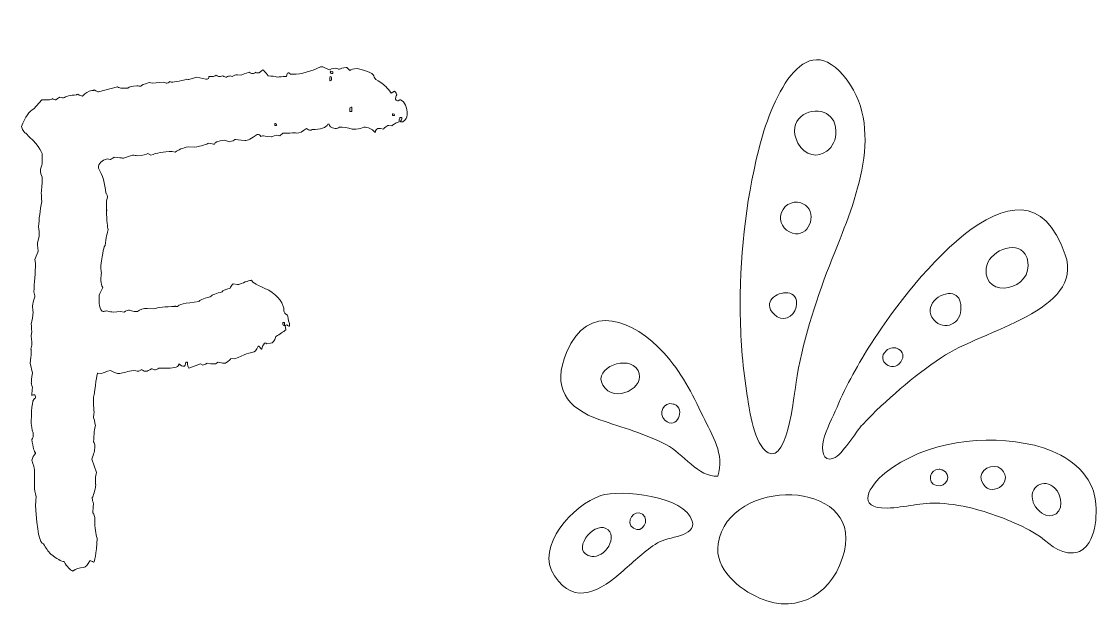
# Model space of a CAD drawing. Header units: inches. Extents: x 1.5 to 13.4, y -15.7 to -0.7.
# Drawn here: x 7.566 to 11.078, y -12.635 to -10.697 of the extents above; entities that cross this region are included whole.
import ezdxf

# ---------------------------------------------------------------- set-up
doc = ezdxf.new("R2010")
doc.units = ezdxf.units.IN
doc.header["$MEASUREMENT"] = 0
doc.layers.add('Layer 1', color=7, linetype='Continuous')

# ---------------------------------------------------------------- blocks, each defined once
blk = doc.blocks.new('block 17')
at = {"layer": 'Layer 1', "lineweight": 0}
for points, knots in [([(8.8015, -10.9524), (8.8015, -10.9524), (8.7995, -10.9524), (8.7995, -10.9524), (8.7995, -10.9524), (8.7935, -10.9563), (8.7935, -10.9563), (8.7935, -10.9563), (8.7915, -10.9563), (8.7915, -10.9563), (8.7876, -10.9543), (8.7856, -10.9524), (8.7856, -10.9504), (8.7856, -10.9504), (8.7856, -10.9484), (8.7856, -10.9484), (8.7856, -10.9447), (8.7869, -10.9407), (8.7895, -10.9364), (8.7866, -10.9285), (8.7839, -10.9245), (8.7816, -10.9245), (8.7816, -10.9245), (8.7716, -10.9305), (8.7716, -10.9305), (8.7594, -10.9139), (8.7481, -10.9026), (8.7378, -10.8966), (8.7232, -10.889), (8.7159, -10.883), (8.7159, -10.8787), (8.7159, -10.8678), (8.6973, -10.8585), (8.6602, -10.8509), (8.6479, -10.8515), (8.64, -10.8535), (8.6363, -10.8568), (8.6303, -10.8502), (8.6264, -10.8469), (8.6244, -10.8469), (8.6128, -10.8486), (8.6055, -10.8505), (8.6025, -10.8529), (8.5988, -10.8529), (8.5948, -10.8515), (8.5905, -10.8489), (8.5793, -10.8509), (8.572, -10.8529), (8.5686, -10.8548), (8.5686, -10.8548), (8.5487, -10.8449), (8.5487, -10.8449), (8.5487, -10.8449), (8.5408, -10.8449), (8.5408, -10.8449), (8.5076, -10.8608), (8.4778, -10.8688), (8.4512, -10.8688), (8.4512, -10.8688), (8.4433, -10.8688), (8.4433, -10.8688), (8.4433, -10.8688), (8.4373, -10.8648), (8.4373, -10.8648), (8.4373, -10.8648), (8.4353, -10.8648), (8.4353, -10.8648), (8.4327, -10.8648), (8.4307, -10.8688), (8.4293, -10.8767), (8.4293, -10.8767), (8.4254, -10.8767), (8.4254, -10.8767), (8.4167, -10.8767), (8.4081, -10.8774), (8.3995, -10.8787), (8.3915, -10.8761), (8.3816, -10.8747), (8.3697, -10.8747), (8.3607, -10.8615), (8.3547, -10.8548), (8.3517, -10.8548), (8.3517, -10.8555), (8.3478, -10.8588), (8.3398, -10.8648), (8.3398, -10.8648), (8.3318, -10.8648), (8.3318, -10.8648), (8.3318, -10.8648), (8.3279, -10.8628), (8.3279, -10.8628), (8.3279, -10.8655), (8.3245, -10.8668), (8.3179, -10.8668), (8.3156, -10.8668), (8.3123, -10.8655), (8.308, -10.8628), (8.3046, -10.8628), (8.296, -10.8661), (8.2821, -10.8727), (8.2821, -10.8727), (8.2702, -10.8708), (8.2702, -10.8708), (8.2702, -10.8708), (8.2682, -10.8708), (8.2682, -10.8708), (8.2642, -10.8708), (8.2589, -10.8727), (8.2522, -10.8767), (8.2496, -10.8754), (8.2476, -10.8747), (8.2463, -10.8747), (8.2426, -10.8747), (8.2386, -10.8761), (8.2343, -10.8787), (8.2307, -10.8787), (8.2267, -10.8774), (8.2224, -10.8747), (8.2154, -10.8761), (8.2114, -10.8767), (8.2104, -10.8767), (8.2081, -10.8767), (8.2048, -10.8754), (8.2005, -10.8727), (8.1962, -10.8754), (8.1922, -10.8767), (8.1886, -10.8767), (8.1886, -10.8767), (8.1766, -10.8767), (8.1766, -10.8767), (8.1766, -10.882), (8.1746, -10.8847), (8.1707, -10.8847), (8.1707, -10.8847), (8.1667, -10.8847), (8.1667, -10.8847), (8.1667, -10.8847), (8.1368, -10.8787), (8.1368, -10.8787), (8.1368, -10.8787), (8.1109, -10.8867), (8.1109, -10.8867), (8.1109, -10.8867), (8.109, -10.8867), (8.109, -10.8867), (8.109, -10.8867), (8.105, -10.8847), (8.105, -10.8847), (8.105, -10.8864), (8.0897, -10.8897), (8.0592, -10.8946), (8.0592, -10.8946), (8.0532, -10.8946), (8.0532, -10.8946), (8.0532, -10.8946), (8.0493, -10.8926), (8.0493, -10.8926), (8.0493, -10.894), (8.0459, -10.896), (8.0393, -10.8986), (8.037, -10.8986), (8.0337, -10.8973), (8.0294, -10.8946), (8.0294, -10.8946), (7.9916, -10.8986), (7.9916, -10.8986), (7.9892, -10.8973), (7.9859, -10.8966), (7.9816, -10.8966), (7.9644, -10.9013), (7.9557, -10.9053), (7.9557, -10.9086), (7.9518, -10.9086), (7.9471, -10.9079), (7.9418, -10.9066), (7.9265, -10.9079), (7.9166, -10.9106), (7.9119, -10.9145), (7.9119, -10.9145), (7.894, -10.9145), (7.894, -10.9145), (7.8884, -10.9145), (7.8831, -10.9132), (7.8781, -10.9106), (7.8781, -10.9106), (7.8164, -10.9265), (7.8164, -10.9265), (7.8151, -10.9265), (7.8105, -10.9245), (7.8025, -10.9205), (7.8025, -10.9218), (7.7998, -10.9225), (7.7945, -10.9225), (7.7836, -10.9242), (7.7736, -10.9301), (7.7647, -10.9404), (7.7607, -10.9404), (7.7554, -10.9384), (7.7488, -10.9344), (7.7461, -10.9344), (7.7448, -10.9351), (7.7448, -10.9364), (7.7236, -10.9378), (7.7096, -10.9411), (7.703, -10.9464), (7.702, -10.9464), (7.698, -10.9457), (7.6911, -10.9444), (7.6894, -10.9444), (7.6848, -10.947), (7.6771, -10.9524), (7.6745, -10.9524), (7.6705, -10.951), (7.6652, -10.9484), (7.6652, -10.951), (7.6605, -10.9524), (7.6513, -10.9524), (7.6513, -10.9524), (7.6314, -10.9524), (7.6314, -10.9524), (7.6314, -10.9524), (7.6055, -10.9822), (7.6055, -10.9822), (7.5909, -10.9885), (7.5776, -11.0077), (7.5657, -11.0399), (7.5703, -11.0545), (7.575, -11.0618), (7.5796, -11.0618), (7.6154, -11.0956), (7.6333, -11.1195), (7.6333, -11.1334), (7.6333, -11.1334), (7.6333, -11.1573), (7.6333, -11.1573), (7.6333, -11.1616), (7.6314, -11.1689), (7.6274, -11.1792), (7.6274, -11.1898), (7.6294, -11.1985), (7.6333, -11.2051), (7.6333, -11.2247), (7.632, -11.2419), (7.6294, -11.2568), (7.6307, -11.2651), (7.6314, -11.2744), (7.6314, -11.2847), (7.626, -11.3142), (7.6227, -11.3414), (7.6214, -11.3663), (7.6227, -11.3775), (7.6234, -11.3868), (7.6234, -11.3941), (7.6234, -11.3974), (7.6214, -11.4061), (7.6174, -11.42), (7.6174, -11.4207), (7.6181, -11.4293), (7.6194, -11.4459), (7.6194, -11.4489), (7.6161, -11.4581), (7.6095, -11.4737), (7.6095, -11.4737), (7.6115, -11.4857), (7.6115, -11.4857), (7.6101, -11.5182), (7.6081, -11.5494), (7.6055, -11.5792), (7.6081, -11.5858), (7.6095, -11.5911), (7.6095, -11.5951), (7.6042, -11.609), (7.6015, -11.619), (7.6015, -11.625), (7.6015, -11.6313), (7.6022, -11.6379), (7.6035, -11.6449), (7.6022, -11.6585), (7.6002, -11.6717), (7.5975, -11.6847), (7.5975, -11.6913), (7.5982, -11.6993), (7.5995, -11.7086), (7.5995, -11.7086), (7.5975, -11.7225), (7.5975, -11.7225), (7.5988, -11.7391), (7.5995, -11.7484), (7.5995, -11.7503), (7.5995, -11.754), (7.5982, -11.7593), (7.5955, -11.7663), (7.5969, -11.7663), (7.5975, -11.7669), (7.5975, -11.7683), (7.5975, -11.7683), (7.5975, -11.7802), (7.5975, -11.7802), (7.5975, -11.7862), (7.5962, -11.7968), (7.5935, -11.812), (7.5935, -11.812), (7.6015, -11.8439), (7.6015, -11.8439), (7.5988, -11.8611), (7.5975, -11.8717), (7.5975, -11.8757), (7.5975, -11.8764), (7.5988, -11.8817), (7.6015, -11.8916), (7.6002, -11.9006), (7.5995, -11.9079), (7.5995, -11.9135), (7.5995, -11.9135), (7.5995, -11.9175), (7.5995, -11.9175), (7.5995, -11.9175), (7.6035, -11.9155), (7.6035, -11.9155), (7.6035, -11.9155), (7.6095, -11.9155), (7.6095, -11.9155), (7.6095, -11.9168), (7.6101, -11.9188), (7.6115, -11.9215), (7.6115, -11.9215), (7.6115, -11.9255), (7.6115, -11.9255), (7.6022, -11.9255), (7.5975, -11.9507), (7.5975, -12.0011), (7.5975, -12.0011), (7.5975, -12.009), (7.5975, -12.009), (7.5975, -12.0163), (7.5995, -12.0263), (7.6035, -12.0389), (7.6035, -12.0389), (7.6035, -12.0488), (7.6035, -12.0488), (7.6035, -12.0525), (7.6022, -12.0565), (7.5995, -12.0608), (7.6028, -12.0863), (7.6068, -12.1009), (7.6115, -12.1046), (7.6115, -12.1046), (7.6115, -12.1066), (7.6115, -12.1066), (7.6052, -12.1129), (7.6012, -12.1202), (7.5995, -12.1284), (7.6048, -12.1437), (7.6075, -12.1537), (7.6075, -12.1583), (7.6075, -12.1583), (7.6075, -12.216), (7.6075, -12.216), (7.6075, -12.223), (7.6095, -12.2336), (7.6134, -12.2478), (7.6121, -12.2644), (7.6115, -12.2731), (7.6115, -12.2737), (7.6115, -12.2737), (7.6115, -12.2757), (7.6115, -12.2757), (7.6161, -12.3593), (7.6247, -12.4011), (7.6373, -12.4011), (7.6446, -12.4147), (7.6526, -12.426), (7.6612, -12.4349), (7.6808, -12.4508), (7.6954, -12.4588), (7.705, -12.4588), (7.7139, -12.4757), (7.7232, -12.4863), (7.7328, -12.4906), (7.7425, -12.4827), (7.7544, -12.4787), (7.7687, -12.4787), (7.7746, -12.477), (7.7813, -12.4697), (7.7886, -12.4568), (7.7922, -12.4568), (7.7962, -12.4581), (7.8005, -12.4608), (7.8048, -12.4608), (7.8088, -12.4349), (7.8124, -12.3832), (7.8071, -12.3696), (7.8045, -12.349), (7.8045, -12.3215), (7.8045, -12.3215), (7.8045, -12.3155), (7.8045, -12.3155), (7.8045, -12.3115), (7.8025, -12.3062), (7.7985, -12.2996), (7.7985, -12.2923), (7.7992, -12.283), (7.8005, -12.2717), (7.7979, -12.2631), (7.7965, -12.2571), (7.7965, -12.2538), (7.7965, -12.2538), (7.7965, -12.2498), (7.7965, -12.2498), (7.8002, -12.2442), (7.8042, -12.2303), (7.8085, -12.208), (7.8071, -12.208), (7.8065, -12.2074), (7.8065, -12.2061), (7.8065, -12.2061), (7.8065, -12.1901), (7.8065, -12.1901), (7.8065, -12.1809), (7.8078, -12.1736), (7.8105, -12.1682), (7.8105, -12.1682), (7.7945, -12.1245), (7.7945, -12.1245), (7.8012, -12.1089), (7.8045, -12.0956), (7.8045, -12.0847), (7.8045, -12.0847), (7.8045, -12.0807), (7.8045, -12.0807), (7.8045, -12.077), (7.8032, -12.0731), (7.8005, -12.0688), (7.8018, -12.0422), (7.8038, -12.0243), (7.8065, -12.015), (7.8065, -12.0127), (7.8045, -12.0041), (7.8005, -11.9891), (7.8005, -11.9835), (7.8012, -11.9782), (7.8025, -11.9732), (7.8012, -11.9616), (7.8005, -11.9517), (7.8005, -11.9434), (7.8005, -11.9434), (7.8005, -11.9235), (7.8005, -11.9235), (7.8005, -11.9182), (7.8012, -11.9155), (7.8025, -11.9155), (7.8081, -11.8678), (7.8121, -11.8439), (7.8144, -11.8439), (7.8144, -11.8439), (7.8264, -11.8459), (7.8264, -11.8459), (7.832, -11.8422), (7.842, -11.8389), (7.8562, -11.8359), (7.8675, -11.8426), (7.8768, -11.8459), (7.8841, -11.8459), (7.8841, -11.8459), (7.8861, -11.8459), (7.8861, -11.8459), (7.8967, -11.8422), (7.9119, -11.8389), (7.9318, -11.8359), (7.9415, -11.8372), (7.9468, -11.8379), (7.9478, -11.8379), (7.9478, -11.8379), (7.9577, -11.8319), (7.9577, -11.8319), (7.9577, -11.8333), (7.9604, -11.8353), (7.9657, -11.8379), (7.9657, -11.8379), (7.9717, -11.8379), (7.9717, -11.8379), (7.9756, -11.8379), (7.9816, -11.8353), (7.9896, -11.8299), (7.9919, -11.8299), (7.9952, -11.8313), (7.9995, -11.8339), (8.0038, -11.8339), (8.0085, -11.8319), (8.0134, -11.828), (8.0134, -11.828), (8.0413, -11.828), (8.0413, -11.828), (8.0665, -11.828), (8.0791, -11.8233), (8.0791, -11.814), (8.0851, -11.8193), (8.0904, -11.822), (8.095, -11.822), (8.098, -11.822), (8.1, -11.8173), (8.101, -11.8081), (8.101, -11.8081), (8.107, -11.8081), (8.107, -11.8081), (8.107, -11.8081), (8.107, -11.812), (8.107, -11.812), (8.107, -11.8177), (8.1083, -11.823), (8.1109, -11.828), (8.1109, -11.828), (8.1488, -11.814), (8.1488, -11.814), (8.1488, -11.814), (8.1567, -11.818), (8.1567, -11.818), (8.1594, -11.818), (8.164, -11.816), (8.1707, -11.812), (8.1707, -11.812), (8.1826, -11.814), (8.1826, -11.814), (8.1826, -11.814), (8.1985, -11.814), (8.1985, -11.814), (8.1985, -11.814), (8.2065, -11.8081), (8.2065, -11.8081), (8.2158, -11.8107), (8.2211, -11.812), (8.2224, -11.812), (8.2224, -11.812), (8.2303, -11.812), (8.2303, -11.812), (8.2423, -11.8044), (8.2483, -11.7991), (8.2483, -11.7961), (8.2483, -11.7961), (8.2602, -11.7981), (8.2602, -11.7981), (8.293, -11.7835), (8.3129, -11.7762), (8.3199, -11.7762), (8.3259, -11.7762), (8.3318, -11.7696), (8.3378, -11.7563), (8.3378, -11.7563), (8.3398, -11.7563), (8.3398, -11.7563), (8.3398, -11.7563), (8.3478, -11.7663), (8.3478, -11.7663), (8.3478, -11.7663), (8.3497, -11.7663), (8.3497, -11.7663), (8.3497, -11.7603), (8.3524, -11.7537), (8.3577, -11.7464), (8.3607, -11.7464), (8.3633, -11.747), (8.3657, -11.7484), (8.3657, -11.7484), (8.3776, -11.7464), (8.3776, -11.7464), (8.3846, -11.7464), (8.3905, -11.7391), (8.3955, -11.7245), (8.4081, -11.7169), (8.4187, -11.7096), (8.4274, -11.7026), (8.4274, -11.7026), (8.4254, -11.6887), (8.4254, -11.6887), (8.4267, -11.6887), (8.4287, -11.688), (8.4313, -11.6867), (8.4313, -11.688), (8.4333, -11.6893), (8.4373, -11.6906), (8.4373, -11.6906), (8.4393, -11.6906), (8.4393, -11.6906), (8.4393, -11.6906), (8.4393, -11.6827), (8.4393, -11.6827), (8.4353, -11.6697), (8.4333, -11.6605), (8.4333, -11.6548), (8.4254, -11.6505), (8.4214, -11.6459), (8.4214, -11.6409), (8.4214, -11.6174), (8.4048, -11.5948), (8.3716, -11.5732), (8.3361, -11.5586), (8.3176, -11.548), (8.3159, -11.5414), (8.31, -11.5414), (8.296, -11.546), (8.2741, -11.5553), (8.2741, -11.5553), (8.2702, -11.5553), (8.2702, -11.5553), (8.2702, -11.5553), (8.2562, -11.5533), (8.2562, -11.5533), (8.2496, -11.559), (8.2463, -11.5636), (8.2463, -11.5673), (8.229, -11.5712), (8.2204, -11.5752), (8.2204, -11.5792), (8.2012, -11.5832), (8.1879, -11.5885), (8.1806, -11.5951), (8.1567, -11.6018), (8.1448, -11.6071), (8.1448, -11.611), (8.0983, -11.6157), (8.0751, -11.621), (8.0751, -11.627), (8.0751, -11.627), (8.0692, -11.627), (8.0692, -11.627), (8.0692, -11.627), (8.0652, -11.625), (8.0652, -11.625), (8.0652, -11.625), (8.0652, -11.627), (8.0652, -11.627), (8.0353, -11.627), (8.0121, -11.6296), (7.9955, -11.6349), (7.9955, -11.6349), (7.9756, -11.6329), (7.9756, -11.6329), (7.9627, -11.6329), (7.9521, -11.6363), (7.9438, -11.6429), (7.9438, -11.6429), (7.9358, -11.6429), (7.9358, -11.6429), (7.9325, -11.6429), (7.9265, -11.6416), (7.9179, -11.6389), (7.9133, -11.6389), (7.9073, -11.6409), (7.9, -11.6449), (7.9, -11.6449), (7.8881, -11.6429), (7.8881, -11.6429), (7.8881, -11.6429), (7.8642, -11.6449), (7.8642, -11.6449), (7.8592, -11.6449), (7.8526, -11.6436), (7.8443, -11.6409), (7.8373, -11.6422), (7.8333, -11.6429), (7.8323, -11.6429), (7.8231, -11.6429), (7.8184, -11.627), (7.8184, -11.5951), (7.8184, -11.5951), (7.8184, -11.5931), (7.8184, -11.5931), (7.8184, -11.5905), (7.8224, -11.5812), (7.8304, -11.5653), (7.8267, -11.5583), (7.8247, -11.551), (7.8244, -11.5434), (7.8244, -11.5434), (7.8244, -11.5374), (7.8244, -11.5374), (7.8244, -11.5311), (7.825, -11.5245), (7.8264, -11.5175), (7.825, -11.5125), (7.8244, -11.5066), (7.8244, -11.4996), (7.8244, -11.4996), (7.8244, -11.4936), (7.8244, -11.4936), (7.83, -11.4499), (7.8347, -11.428), (7.8383, -11.428), (7.8416, -11.4031), (7.8449, -11.3859), (7.8483, -11.3762), (7.8456, -11.3683), (7.8436, -11.3477), (7.8423, -11.3145), (7.8436, -11.3145), (7.8443, -11.3139), (7.8443, -11.3125), (7.843, -11.3125), (7.8423, -11.3119), (7.8423, -11.3106), (7.8423, -11.3106), (7.8423, -11.3046), (7.8423, -11.3046), (7.8423, -11.2873), (7.8436, -11.2754), (7.8463, -11.2688), (7.8436, -11.2608), (7.8416, -11.2568), (7.8403, -11.2568), (7.8383, -11.2257), (7.8304, -11.1985), (7.8164, -11.1752), (7.8164, -11.1597), (7.8264, -11.1497), (7.8463, -11.1454), (7.8463, -11.1454), (7.8542, -11.1474), (7.8542, -11.1474), (7.8559, -11.1474), (7.8605, -11.1447), (7.8682, -11.1394), (7.8834, -11.1407), (7.892, -11.1421), (7.894, -11.1434), (7.8974, -11.1434), (7.9086, -11.1401), (7.9279, -11.1334), (7.9335, -11.1334), (7.9388, -11.1341), (7.9438, -11.1354), (7.962, -11.1338), (7.9733, -11.1311), (7.9776, -11.1275), (7.9776, -11.1275), (7.9876, -11.1334), (7.9876, -11.1334), (8.0051, -11.1255), (8.0284, -11.1215), (8.0572, -11.1215), (8.0572, -11.1215), (8.0672, -11.1235), (8.0672, -11.1235), (8.0768, -11.1155), (8.0907, -11.1096), (8.109, -11.1056), (8.109, -11.1056), (8.1289, -11.1076), (8.1289, -11.1076), (8.1537, -11.1029), (8.1697, -11.0983), (8.1766, -11.0936), (8.1852, -11.0963), (8.1912, -11.0976), (8.1945, -11.0976), (8.1945, -11.091), (8.2058, -11.0864), (8.2284, -11.0837), (8.2284, -11.0837), (8.2423, -11.0897), (8.2423, -11.0897), (8.2542, -11.0873), (8.2602, -11.0847), (8.2602, -11.0817), (8.2648, -11.0817), (8.2761, -11.083), (8.294, -11.0857), (8.3027, -11.0857), (8.3159, -11.079), (8.3338, -11.0658), (8.3405, -11.0658), (8.3444, -11.0678), (8.3458, -11.0718), (8.3471, -11.0718), (8.3491, -11.0711), (8.3517, -11.0698), (8.3544, -11.0698), (8.3637, -11.0711), (8.3796, -11.0737), (8.3803, -11.0737), (8.3862, -11.0718), (8.3975, -11.0678), (8.3975, -11.0678), (8.4075, -11.0698), (8.4075, -11.0698), (8.4075, -11.0698), (8.4174, -11.0618), (8.4174, -11.0618), (8.4174, -11.0618), (8.4274, -11.0618), (8.4274, -11.0618), (8.435, -11.0618), (8.4456, -11.0611), (8.4592, -11.0598), (8.4592, -11.0598), (8.4632, -11.0618), (8.4632, -11.0618), (8.4711, -11.0618), (8.4818, -11.0565), (8.495, -11.0459), (8.5, -11.0499), (8.504, -11.0519), (8.507, -11.0519), (8.5109, -11.0519), (8.5129, -11.0512), (8.5129, -11.0499), (8.5414, -11.0499), (8.5587, -11.0439), (8.5647, -11.032), (8.5647, -11.032), (8.5686, -11.032), (8.5686, -11.032), (8.5686, -11.0386), (8.5753, -11.0432), (8.5886, -11.0459), (8.5886, -11.0459), (8.5905, -11.0459), (8.5905, -11.0459), (8.5942, -11.0459), (8.5982, -11.0446), (8.6025, -11.0419), (8.6144, -11.0419), (8.6284, -11.0439), (8.6443, -11.0479), (8.6443, -11.0479), (8.6562, -11.0479), (8.6562, -11.0479), (8.6672, -11.0479), (8.6758, -11.0459), (8.6821, -11.0419), (8.6957, -11.0419), (8.7076, -11.0472), (8.7179, -11.0578), (8.7179, -11.0578), (8.7199, -11.0578), (8.7199, -11.0578), (8.7199, -11.0525), (8.7225, -11.0485), (8.7279, -11.0459), (8.7279, -11.0459), (8.7358, -11.0459), (8.7358, -11.0459), (8.7358, -11.0459), (8.7458, -11.0479), (8.7458, -11.0479), (8.7461, -11.0469), (8.7507, -11.0429), (8.7597, -11.0359), (8.7597, -11.0359), (8.7637, -11.0359), (8.7637, -11.0359), (8.7637, -11.0359), (8.7736, -11.0379), (8.7736, -11.0379), (8.7746, -11.0343), (8.7826, -11.0296), (8.7975, -11.024), (8.7975, -11.024), (8.7975, -11.018), (8.7975, -11.018), (8.7988, -11.0134), (8.7995, -11.0107), (8.7995, -11.0101), (8.7995, -11.0101), (8.8055, -11.0101), (8.8055, -11.0101), (8.8055, -11.0101), (8.8055, -11.016), (8.8055, -11.016), (8.8055, -11.0167), (8.8041, -11.0187), (8.8015, -11.022), (8.8015, -11.022), (8.8015, -11.024), (8.8015, -11.024), (8.8015, -11.024), (8.8094, -11.024), (8.8094, -11.024), (8.8187, -11.0174), (8.8234, -11.0101), (8.8234, -11.0021), (8.8234, -10.9762), (8.8161, -10.9596), (8.8015, -10.9524)], [0, 0, 0, 0, 1, 1, 1, 2, 2, 2, 3, 3, 3, 4, 4, 4, 5, 5, 5, 6, 6, 6, 7, 7, 7, 8, 8, 8, 9, 9, 9, 10, 10, 10, 11, 11, 11, 12, 12, 12, 13, 13, 13, 14, 14, 14, 15, 15, 15, 16, 16, 16, 17, 17, 17, 18, 18, 18, 19, 19, 19, 20, 20, 20, 21, 21, 21, 22, 22, 22, 23, 23, 23, 24, 24, 24, 25, 25, 25, 26, 26, 26, 27, 27, 27, 28, 28, 28, 29, 29, 29, 30, 30, 30, 31, 31, 31, 32, 32, 32, 33, 33, 33, 34, 34, 34, 35, 35, 35, 36, 36, 36, 37, 37, 37, 38, 38, 38, 39, 39, 39, 40, 40, 40, 41, 41, 41, 42, 42, 42, 43, 43, 43, 44, 44, 44, 45, 45, 45, 46, 46, 46, 47, 47, 47, 48, 48, 48, 49, 49, 49, 50, 50, 50, 51, 51, 51, 52, 52, 52, 53, 53, 53, 54, 54, 54, 55, 55, 55, 56, 56, 56, 57, 57, 57, 58, 58, 58, 59, 59, 59, 60, 60, 60, 61, 61, 61, 62, 62, 62, 63, 63, 63, 64, 64, 64, 65, 65, 65, 66, 66, 66, 67, 67, 67, 68, 68, 68, 69, 69, 69, 70, 70, 70, 71, 71, 71, 72, 72, 72, 73, 73, 73, 74, 74, 74, 75, 75, 75, 76, 76, 76, 77, 77, 77, 78, 78, 78, 79, 79, 79, 80, 80, 80, 81, 81, 81, 82, 82, 82, 83, 83, 83, 84, 84, 84, 85, 85, 85, 86, 86, 86, 87, 87, 87, 88, 88, 88, 89, 89, 89, 90, 90, 90, 91, 91, 91, 92, 92, 92, 93, 93, 93, 94, 94, 94, 95, 95, 95, 96, 96, 96, 97, 97, 97, 98, 98, 98, 99, 99, 99, 100, 100, 100, 101, 101, 101, 102, 102, 102, 103, 103, 103, 104, 104, 104, 105, 105, 105, 106, 106, 106, 107, 107, 107, 108, 108, 108, 109, 109, 109, 110, 110, 110, 111, 111, 111, 112, 112, 112, 113, 113, 113, 114, 114, 114, 115, 115, 115, 116, 116, 116, 117, 117, 117, 118, 118, 118, 119, 119, 119, 120, 120, 120, 121, 121, 121, 122, 122, 122, 123, 123, 123, 124, 124, 124, 125, 125, 125, 126, 126, 126, 127, 127, 127, 128, 128, 128, 129, 129, 129, 130, 130, 130, 131, 131, 131, 132, 132, 132, 133, 133, 133, 134, 134, 134, 135, 135, 135, 136, 136, 136, 137, 137, 137, 138, 138, 138, 139, 139, 139, 140, 140, 140, 141, 141, 141, 142, 142, 142, 143, 143, 143, 144, 144, 144, 145, 145, 145, 146, 146, 146, 147, 147, 147, 148, 148, 148, 149, 149, 149, 150, 150, 150, 151, 151, 151, 152, 152, 152, 153, 153, 153, 154, 154, 154, 155, 155, 155, 156, 156, 156, 157, 157, 157, 158, 158, 158, 159, 159, 159, 160, 160, 160, 161, 161, 161, 162, 162, 162, 163, 163, 163, 164, 164, 164, 165, 165, 165, 166, 166, 166, 167, 167, 167, 168, 168, 168, 169, 169, 169, 170, 170, 170, 171, 171, 171, 172, 172, 172, 173, 173, 173, 174, 174, 174, 175, 175, 175, 176, 176, 176, 177, 177, 177, 178, 178, 178, 179, 179, 179, 180, 180, 180, 181, 181, 181, 182, 182, 182, 183, 183, 183, 184, 184, 184, 185, 185, 185, 186, 186, 186, 187, 187, 187, 188, 188, 188, 189, 189, 189, 190, 190, 190, 191, 191, 191, 192, 192, 192, 193, 193, 193, 194, 194, 194, 195, 195, 195, 196, 196, 196, 197, 197, 197, 198, 198, 198, 199, 199, 199, 200, 200, 200, 201, 201, 201, 202, 202, 202, 203, 203, 203, 204, 204, 204, 205, 205, 205, 206, 206, 206, 207, 207, 207, 208, 208, 208, 209, 209, 209, 210, 210, 210, 211, 211, 211, 212, 212, 212, 213, 213, 213, 214, 214, 214, 215, 215, 215, 216, 216, 216, 217, 217, 217, 218, 218, 218, 219, 219, 219, 220, 220, 220, 221, 221, 221, 222, 222, 222, 223, 223, 223, 224, 224, 224, 225, 225, 225, 226, 226, 226, 227, 227, 227, 228, 228, 228, 229, 229, 229, 230, 230, 230, 231, 231, 231, 232, 232, 232, 233, 233, 233, 234, 234, 234, 235, 235, 235, 236, 236, 236, 237, 237, 237, 238, 238, 238, 239, 239, 239, 240, 240, 240, 241, 241, 241, 242, 242, 242, 243, 243, 243, 244, 244, 244, 245, 245, 245, 246, 246, 246, 247, 247, 247, 248, 248, 248, 249, 249, 249, 250, 250, 250, 251, 251, 251, 252, 252, 252, 253, 253, 253, 254, 254, 254, 255, 255, 255, 256, 256, 256, 257, 257, 257, 258, 258, 258, 259, 259, 259, 260, 260, 260, 261, 261, 261, 262, 262, 262, 263, 263, 263, 264, 264, 264, 265, 265, 265, 266, 266, 266, 267, 267, 267, 268, 268, 268, 269, 269, 269, 270, 270, 270, 271, 271, 271, 272, 272, 272, 273, 273, 273, 274, 274, 274, 275, 275, 275, 276, 276, 276, 277, 277, 277, 278, 278, 278, 279, 279, 279, 280, 280, 280, 281, 281, 281, 282, 282, 282, 283, 283, 283, 284, 284, 284, 285, 285, 285, 286, 286, 286, 287, 287, 287, 288, 288, 288, 289, 289, 289, 290, 290, 290, 291, 291, 291, 292, 292, 292, 293, 293, 293, 294, 294, 294, 294]), ([(8.5766, -10.8867), (8.5766, -10.8893), (8.5753, -10.8907), (8.5726, -10.8907), (8.5726, -10.8907), (8.5706, -10.8907), (8.5706, -10.8907), (8.5706, -10.8907), (8.5706, -10.8807), (8.5706, -10.8807), (8.5706, -10.8807), (8.5726, -10.8767), (8.5726, -10.8767), (8.5753, -10.8767), (8.5766, -10.8781), (8.5766, -10.8807), (8.5766, -10.8807), (8.5766, -10.8867), (8.5766, -10.8867)], [0, 0, 0, 0, 1, 1, 1, 2, 2, 2, 3, 3, 3, 4, 4, 4, 5, 5, 5, 6, 6, 6, 6]), ([(8.5806, -10.8668), (8.5806, -10.8668), (8.5766, -10.8668), (8.5766, -10.8668), (8.5743, -10.8668), (8.573, -10.8655), (8.5726, -10.8628), (8.5726, -10.8628), (8.5746, -10.8588), (8.5746, -10.8588), (8.5773, -10.8601), (8.5793, -10.8608), (8.5806, -10.8608), (8.5806, -10.8608), (8.5806, -10.8668), (8.5806, -10.8668)], [0, 0, 0, 0, 1, 1, 1, 2, 2, 2, 3, 3, 3, 4, 4, 4, 5, 5, 5, 5]), ([(8.6423, -10.9902), (8.6423, -10.9902), (8.6363, -10.9902), (8.6363, -10.9902), (8.6363, -10.9902), (8.6363, -10.9802), (8.6363, -10.9802), (8.6363, -10.9779), (8.6376, -10.9766), (8.6403, -10.9762), (8.6403, -10.9762), (8.6423, -10.9762), (8.6423, -10.9762), (8.6423, -10.9762), (8.6423, -10.9902), (8.6423, -10.9902)], [0, 0, 0, 0, 1, 1, 1, 2, 2, 2, 3, 3, 3, 4, 4, 4, 5, 5, 5, 5]), ([(8.7816, -11.0041), (8.7816, -11.0041), (8.7756, -11.0041), (8.7756, -11.0041), (8.7756, -11.0041), (8.7756, -10.9981), (8.7756, -10.9981), (8.7756, -10.9981), (8.7776, -10.9981), (8.7776, -10.9981), (8.7802, -10.9981), (8.7816, -10.9995), (8.7816, -11.0021), (8.7816, -11.0021), (8.7816, -11.0041), (8.7816, -11.0041)], [0, 0, 0, 0, 1, 1, 1, 2, 2, 2, 3, 3, 3, 4, 4, 4, 5, 5, 5, 5]), ([(8.3975, -11.0359), (8.3975, -11.0359), (8.3915, -11.0359), (8.3915, -11.0359), (8.3915, -11.0359), (8.3915, -11.03), (8.3915, -11.03), (8.3915, -11.03), (8.3935, -11.03), (8.3935, -11.03), (8.3962, -11.03), (8.3975, -11.0313), (8.3975, -11.0339), (8.3975, -11.0339), (8.3975, -11.0359), (8.3975, -11.0359)], [0, 0, 0, 0, 1, 1, 1, 2, 2, 2, 3, 3, 3, 4, 4, 4, 5, 5, 5, 5]), ([(8.4174, -11.6787), (8.4174, -11.6787), (8.4234, -11.6787), (8.4234, -11.6787), (8.4234, -11.6787), (8.4234, -11.6887), (8.4234, -11.6887), (8.4234, -11.6887), (8.4214, -11.6887), (8.4214, -11.6887), (8.4191, -11.6887), (8.4177, -11.6873), (8.4174, -11.6847), (8.4174, -11.6847), (8.4174, -11.6787), (8.4174, -11.6787)], [0, 0, 0, 0, 1, 1, 1, 2, 2, 2, 3, 3, 3, 4, 4, 4, 5, 5, 5, 5])]:
    blk.add_open_spline(points, degree=3, knots=knots, dxfattribs=at)
blk = doc.blocks.new('block 23')
at = {"layer": 'Layer 1', "lineweight": 0}
for points, knots in [([(10.3882, -12.2846), (10.4468, -12.2831), (10.5004, -12.2652), (10.5603, -12.2687), (10.5988, -12.2709), (10.6432, -12.2781), (10.6804, -12.2888), (10.7433, -12.3068), (10.8188, -12.3349), (10.8746, -12.3693), (10.9118, -12.3922), (10.9455, -12.436), (10.9959, -12.4308), (11.0146, -12.4288), (11.0292, -12.4196), (11.0403, -12.4059), (11.0776, -12.3599), (11.0751, -12.263), (11.0581, -12.2204), (11.027, -12.1425), (10.9465, -12.0984), (10.8686, -12.0797), (10.7097, -12.0416), (10.5115, -12.0663), (10.3813, -12.1705), (10.3298, -12.2117), (10.2843, -12.2874), (10.3882, -12.2846)], [0, 0, 0, 0, 1, 1, 1, 2, 2, 2, 3, 3, 3, 4, 4, 4, 5, 5, 5, 6, 6, 6, 7, 7, 7, 8, 8, 8, 9, 9, 9, 9]), ([(10.7597, -12.1564), (10.7603, -12.1569), (10.7609, -12.1574), (10.7614, -12.158), (10.8058, -12.2023), (10.7202, -12.2587), (10.6962, -12.1954), (10.6831, -12.1608), (10.7346, -12.1348), (10.7597, -12.1564)], [0, 0, 0, 0, 1, 1, 1, 2, 2, 2, 3, 3, 3, 3]), ([(10.5576, -12.1579), (10.5609, -12.158), (10.5644, -12.1587), (10.568, -12.1602), (10.6018, -12.1742), (10.5837, -12.2201), (10.5495, -12.211), (10.5146, -12.2018), (10.5296, -12.1569), (10.5576, -12.1579)], [0, 0, 0, 0, 1, 1, 1, 2, 2, 2, 3, 3, 3, 3]), ([(10.9356, -12.2194), (10.9591, -12.2427), (10.9673, -12.2985), (10.9263, -12.3085), (10.9033, -12.3141), (10.879, -12.2944), (10.8679, -12.2728), (10.8665, -12.2699), (10.8653, -12.267), (10.8643, -12.2642), (10.8476, -12.2146), (10.9005, -12.1845), (10.9356, -12.2194)], [0, 0, 0, 0, 1, 1, 1, 2, 2, 2, 3, 3, 3, 4, 4, 4, 4])]:
    blk.add_open_spline(points, degree=3, knots=knots, dxfattribs=at)
blk = doc.blocks.new('block 24')
at = {"layer": 'Layer 1', "lineweight": 0}
for points, knots in [([(10.5656, -11.7934), (10.7017, -11.7012), (11.0321, -11.642), (10.9694, -11.4583), (10.8323, -11.0567), (10.4358, -11.59), (10.3371, -11.7469), (10.2952, -11.8135), (10.2557, -11.8826), (10.225, -11.9551), (10.2106, -11.9889), (10.1891, -12.028), (10.1811, -12.0632), (10.1744, -12.0931), (10.1761, -12.1357), (10.2137, -12.1218), (10.2438, -12.1106), (10.2858, -12.0355), (10.3087, -12.0114), (10.3862, -11.9298), (10.4724, -11.8566), (10.5656, -11.7934)], [0, 0, 0, 0, 1, 1, 1, 2, 2, 2, 3, 3, 3, 4, 4, 4, 5, 5, 5, 6, 6, 6, 7, 7, 7, 7]), ([(10.7114, -11.5032), (10.7163, -11.4474), (10.8082, -11.4082), (10.8387, -11.4564), (10.8419, -11.4616), (10.8445, -11.4677), (10.8462, -11.4749), (10.8693, -11.5741), (10.7022, -11.6068), (10.7114, -11.5032)], [0, 0, 0, 0, 1, 1, 1, 2, 2, 2, 3, 3, 3, 3]), ([(10.6094, -11.5886), (10.6224, -11.5951), (10.6311, -11.6106), (10.629, -11.6386), (10.6252, -11.691), (10.5646, -11.7088), (10.5347, -11.6622), (10.5069, -11.6184), (10.5741, -11.5707), (10.6094, -11.5886)], [0, 0, 0, 0, 1, 1, 1, 2, 2, 2, 3, 3, 3, 3]), ([(10.3851, -11.7715), (10.3983, -11.7593), (10.4147, -11.7591), (10.426, -11.7656), (10.4392, -11.7732), (10.4457, -11.7899), (10.433, -11.8078), (10.4068, -11.845), (10.35, -11.8038), (10.3851, -11.7715)], [0, 0, 0, 0, 1, 1, 1, 2, 2, 2, 3, 3, 3, 3])]:
    blk.add_open_spline(points, degree=3, knots=knots, dxfattribs=at)
blk = doc.blocks.new('block 25')
at = {"layer": 'Layer 1', "lineweight": 0}
for points, knots in [([(10.0005, -12.104), (10.0665, -12.1431), (10.0887, -11.8851), (10.0949, -11.852), (10.1193, -11.7211), (10.1598, -11.5943), (10.2091, -11.4707), (10.2746, -11.3069), (10.385, -11.0585), (10.2581, -10.8884), (10.1153, -10.6972), (10.0069, -10.9643), (9.9696, -11.1147), (9.926, -11.2906), (9.9067, -11.4734), (9.9096, -11.6546), (9.911, -11.743), (9.918, -11.8314), (9.9324, -11.9187), (9.9402, -11.9661), (9.9541, -12.0765), (10.0005, -12.104)], [0, 0, 0, 0, 1, 1, 1, 2, 2, 2, 3, 3, 3, 4, 4, 4, 5, 5, 5, 6, 6, 6, 7, 7, 7, 7]), ([(10.1831, -10.9939), (10.2039, -11.0021), (10.2201, -11.0214), (10.2216, -11.0538), (10.223, -11.0832), (10.2101, -11.1067), (10.1917, -11.1203), (10.163, -11.1412), (10.1209, -11.1379), (10.0977, -11.0939), (10.0577, -11.0179), (10.1333, -10.9743), (10.1831, -10.9939)], [0, 0, 0, 0, 1, 1, 1, 2, 2, 2, 3, 3, 3, 4, 4, 4, 4]), ([(10.0436, -11.3207), (10.0555, -11.29), (10.0906, -11.2766), (10.118, -11.2936), (10.1194, -11.2944), (10.1208, -11.2954), (10.1221, -11.2964), (10.1619, -11.3265), (10.1316, -11.4044), (10.08, -11.3876), (10.0512, -11.3782), (10.0322, -11.3502), (10.0436, -11.3207)], [0, 0, 0, 0, 1, 1, 1, 2, 2, 2, 3, 3, 3, 4, 4, 4, 4]), ([(10.0641, -11.5824), (10.0836, -11.5845), (10.0987, -11.5982), (10.0918, -11.6286), (10.0839, -11.6637), (10.046, -11.6786), (10.0196, -11.6523), (9.9794, -11.6123), (10.0289, -11.5785), (10.0641, -11.5824)], [0, 0, 0, 0, 1, 1, 1, 2, 2, 2, 3, 3, 3, 3])]:
    blk.add_open_spline(points, degree=3, knots=knots, dxfattribs=at)
blk = doc.blocks.new('block 26')
at = {"layer": 'Layer 1', "lineweight": 0}
for points, knots in [([(9.7882, -11.9856), (9.7519, -11.9097), (9.7175, -11.8406), (9.6596, -11.7774), (9.5626, -11.6713), (9.4134, -11.6091), (9.3429, -11.7765), (9.2948, -11.8909), (9.3419, -11.9588), (9.4517, -11.9965), (9.5247, -12.0217), (9.6001, -12.0425), (9.669, -12.078), (9.7216, -12.1052), (9.7736, -12.1857), (9.8364, -12.1805), (9.8595, -12.1082), (9.8175, -12.0469), (9.7882, -11.9856)], [0, 0, 0, 0, 1, 1, 1, 2, 2, 2, 3, 3, 3, 4, 4, 4, 5, 5, 5, 6, 6, 6, 6]), ([(9.4688, -11.8936), (9.4165, -11.8367), (9.5299, -11.7848), (9.5687, -11.8262), (9.6169, -11.8777), (9.5149, -11.9439), (9.4688, -11.8936)], [0, 0, 0, 0, 1, 1, 1, 2, 2, 2, 2]), ([(9.6634, -11.9974), (9.64, -11.9765), (9.6592, -11.936), (9.691, -11.945), (9.6919, -11.9452), (9.6927, -11.9455), (9.6935, -11.9458), (9.7326, -11.9601), (9.7035, -12.0334), (9.6634, -11.9974)], [0, 0, 0, 0, 1, 1, 1, 2, 2, 2, 3, 3, 3, 3])]:
    blk.add_open_spline(points, degree=3, knots=knots, dxfattribs=at)
blk = doc.blocks.new('block 27')
at = {"layer": 'Layer 1', "lineweight": 0}
for points, knots in [([(9.5275, -12.489), (9.564, -12.4566), (9.5984, -12.4243), (9.6396, -12.398), (9.6735, -12.3764), (9.7676, -12.3783), (9.7531, -12.3272), (9.7294, -12.2433), (9.5186, -12.223), (9.4547, -12.2439), (9.3647, -12.2733), (9.2387, -12.4101), (9.3036, -12.5061), (9.3715, -12.6066), (9.4559, -12.5525), (9.5275, -12.489)], [0, 0, 0, 0, 1, 1, 1, 2, 2, 2, 3, 3, 3, 4, 4, 4, 5, 5, 5, 5]), ([(9.5906, -12.3049), (9.6158, -12.3228), (9.5904, -12.3701), (9.5612, -12.3505), (9.5318, -12.3306), (9.5628, -12.2852), (9.5906, -12.3049)], [0, 0, 0, 0, 1, 1, 1, 2, 2, 2, 2]), ([(9.4714, -12.3507), (9.5155, -12.3752), (9.4668, -12.4495), (9.4254, -12.4422), (9.3512, -12.4292), (9.4307, -12.328), (9.4714, -12.3507)], [0, 0, 0, 0, 1, 1, 1, 2, 2, 2, 2])]:
    blk.add_open_spline(points, degree=3, knots=knots, dxfattribs=at)

msp = doc.modelspace()

# ---------------------------------------------------------------- linework, layer by layer
at = {"layer": 'Layer 1', "lineweight": 0}
msp.add_open_spline([(9.8372, -12.4009), (9.8721, -12.18), (10.305, -12.1886), (10.2492, -12.425), (10.2177, -12.5584), (10.1011, -12.6349), (9.9723, -12.5781), (9.9076, -12.5496), (9.824, -12.4844), (9.8372, -12.4009)], degree=3, knots=[0, 0, 0, 0, 1, 1, 1, 2, 2, 2, 3, 3, 3, 3], dxfattribs=at)

# ---------------------------------------------------------------- block references
at = {"layer": 'Layer 1'}
for name in ['block 25', 'block 17', 'block 24', 'block 26', 'block 23', 'block 27']:
    msp.add_blockref(name, (0, 0), dxfattribs=at)

doc.saveas('drawing.dxf')
